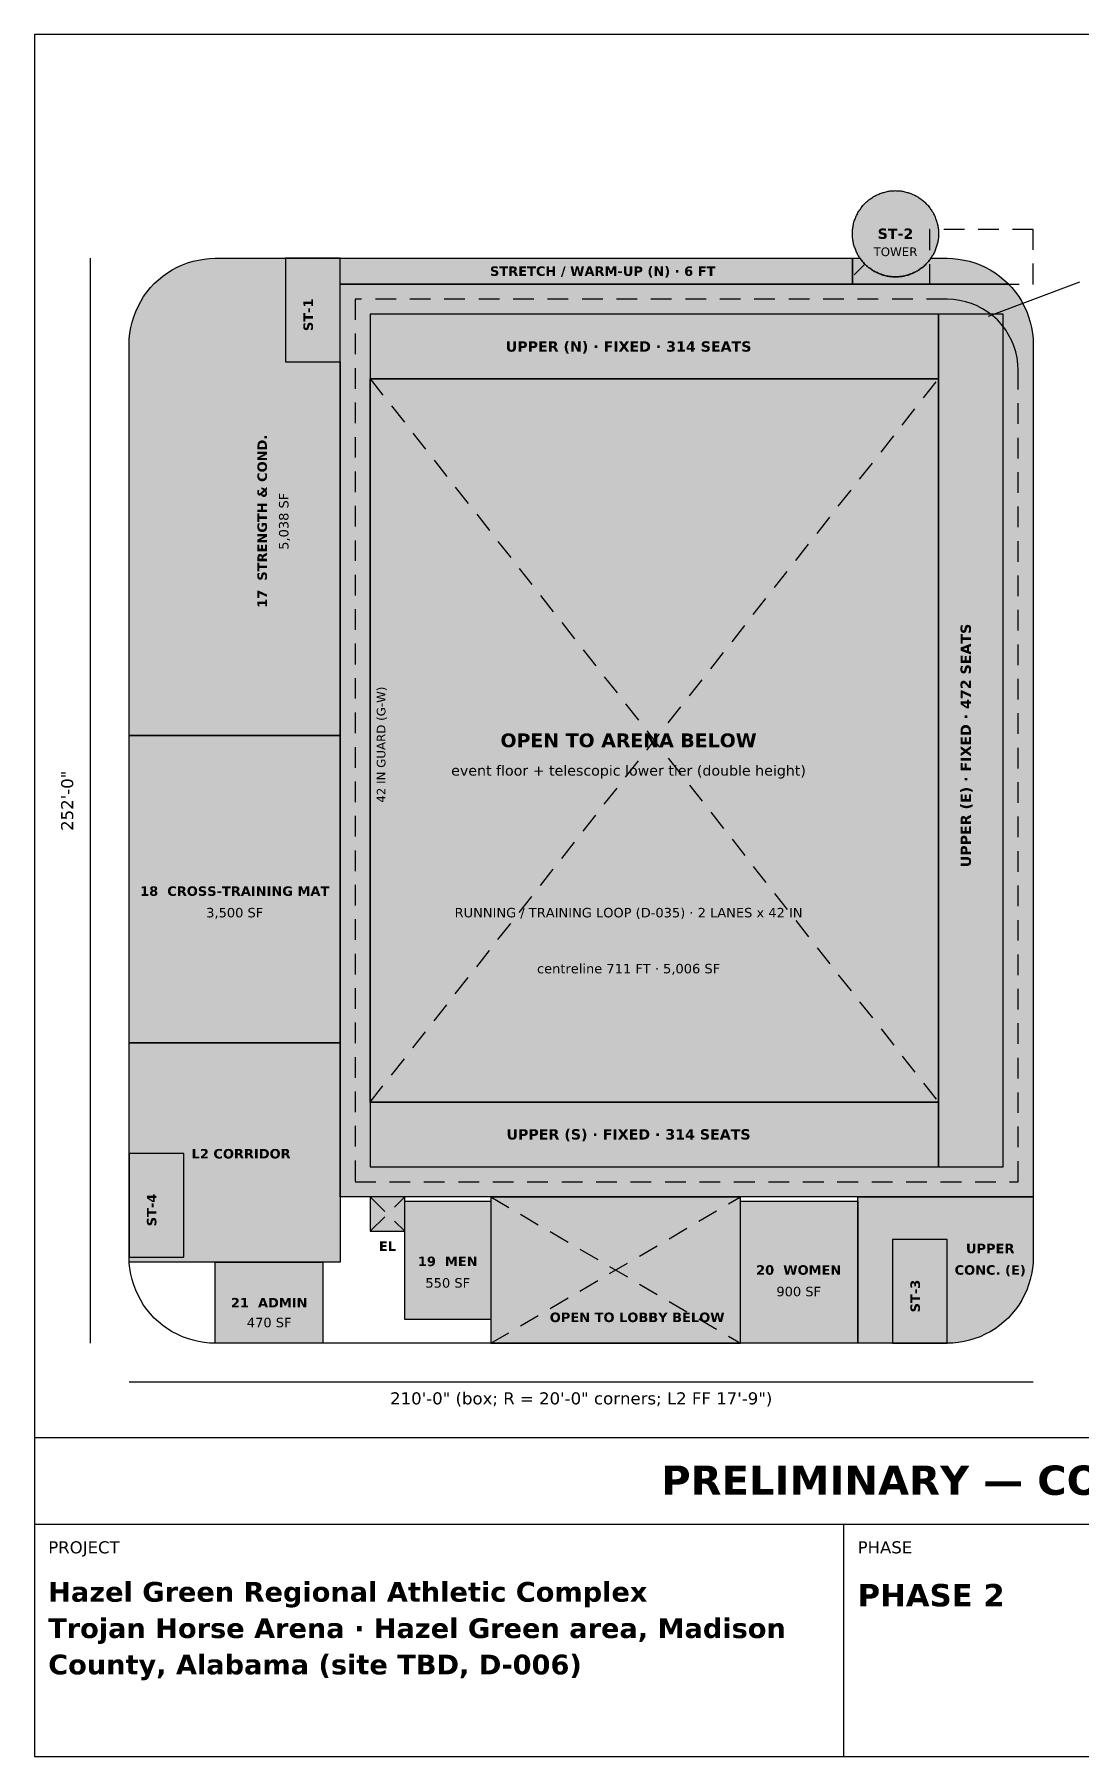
# Model space of a CAD drawing. Header units: inches. Extents: x 0.5 to 16.5, y 0.5 to 10.5.
# Drawn here: x 0.5 to 6.58, y 0.5 to 10.5 of the extents above; entities that cross this region are included whole.
import ezdxf
from ezdxf.enums import TextEntityAlignment as Align

# ---------------------------------------------------------------- set-up
doc = ezdxf.new("R2010")
doc.units = ezdxf.units.IN
doc.header["$MEASUREMENT"] = 0
for name, color, linetype in [('A-ANNO-DIMS', 7, 'Continuous'), ('A-ANNO-GHOST', 7, 'Continuous'), ('A-ANNO-TEXT', 7, 'Continuous'), ('A-EXIT', 7, 'Continuous'), ('A-GUARD', 7, 'Continuous'), ('A-LOOP', 7, 'Continuous'), ('A-OPEN', 7, 'Continuous'), ('A-ROOM', 7, 'Continuous'), ('A-STAIR', 7, 'Continuous'), ('A-TIER', 7, 'Continuous'), ('A-WALL-EXT', 7, 'Continuous'), ('G-ANNO-TTLB', 7, 'Continuous')]:
    doc.layers.add(name, color=color, linetype=linetype)
doc.styles.add('KS-BOLD', font='DejaVuSans-Bold.ttf')
doc.styles.add('KS-REG', font='DejaVuSans.ttf')

msp = doc.modelspace()

# ---------------------------------------------------------------- hatches: boundary and pattern name
at = {"layer": 'A-LOOP', "true_color": 0xf6f1e1}
msp.add_hatch(color=7, dxfattribs=at).paths.add_polyline_path([(2.275, 3.75), (2.275, 9.05), (6.157, 9.05), (6.176, 9.03), (6.197, 9.004), (6.216, 8.978), (6.233, 8.95), (6.248, 8.921), (6.262, 8.891), (6.273, 8.861), (6.283, 8.829), (6.29, 8.798), (6.296, 8.765), (6.299, 8.733), (6.3, 8.7), (6.3, 3.75), (2.275, 3.75)])
at = {"layer": 'A-OPEN', "true_color": 0xffffff}
for points in [[(5.75, 4.3), (5.75, 8.5), (2.45, 8.5), (2.45, 4.3), (5.75, 4.3)], [(4.6, 2.9), (4.6, 3.75), (3.15, 3.75), (3.15, 2.9), (4.6, 2.9)]]:
    msp.add_hatch(color=7, dxfattribs=at).paths.add_polyline_path(points)
at = {"layer": 'A-ROOM', "true_color": 0xdad6c9}
for points in [[(1.05, 6.43), (1.05, 8.7), (1.051, 8.733), (1.054, 8.765), (1.06, 8.798), (1.067, 8.829), (1.077, 8.861), (1.088, 8.891), (1.102, 8.921), (1.117, 8.95), (1.134, 8.978), (1.153, 9.004), (1.174, 9.03), (1.196, 9.054), (1.22, 9.076), (1.246, 9.097), (1.272, 9.116), (1.3, 9.133), (1.329, 9.148), (1.359, 9.162), (1.389, 9.173), (1.421, 9.183), (1.452, 9.19), (1.485, 9.196), (1.517, 9.199), (1.55, 9.2), (1.958, 9.2), (1.958, 8.598), (2.275, 8.598), (2.275, 6.43), (1.05, 6.43)], [(2.275, 4.644), (1.05, 4.644), (1.05, 6.43), (2.275, 6.43), (2.275, 4.644)], [(2.65, 3.725), (3.15, 3.725), (3.15, 3.038), (2.65, 3.038), (2.65, 3.725)], [(5.282, 3.725), (5.282, 2.9), (4.6, 2.9), (4.6, 3.725), (5.282, 3.725)], [(2.175, 3.37), (2.175, 2.9), (1.55, 2.9), (1.55, 3.37), (2.175, 3.37)]]:
    msp.add_hatch(color=7, dxfattribs=at).paths.add_polyline_path(points)
at = {"layer": 'A-ROOM', "true_color": 0xefede6}
for points in [[(2.275, 9.05), (2.275, 9.2), (5.25, 9.2), (5.25, 9.05), (2.275, 9.05)], [(2.275, 3.37), (1.051, 3.37), (1.05, 3.4), (1.367, 3.4), (1.367, 4.002), (1.05, 4.002), (1.05, 4.644), (2.275, 4.644), (2.275, 3.37)], [(6.299, 3.367), (6.296, 3.335), (6.29, 3.302), (6.283, 3.271), (6.273, 3.239), (6.262, 3.209), (6.248, 3.179), (6.233, 3.15), (6.216, 3.122), (6.197, 3.096), (6.176, 3.07), (6.154, 3.046), (6.13, 3.024), (6.104, 3.003), (6.078, 2.984), (6.05, 2.967), (6.021, 2.952), (5.991, 2.938), (5.961, 2.927), (5.929, 2.917), (5.898, 2.91), (5.865, 2.904), (5.833, 2.901), (5.8, 2.9), (5.8, 3.502), (5.483, 3.502), (5.483, 2.9), (5.282, 2.9), (5.282, 3.75), (6.3, 3.75), (6.3, 3.4), (6.299, 3.367)]]:
    msp.add_hatch(color=7, dxfattribs=at).paths.add_polyline_path(points)
at = {"layer": 'A-ROOM', "true_color": 0xe3ddc9}
msp.add_hatch(color=7, dxfattribs=at).paths.add_polyline_path([(5.833, 9.199), (5.865, 9.196), (5.898, 9.19), (5.929, 9.183), (5.961, 9.173), (5.991, 9.162), (6.021, 9.148), (6.05, 9.133), (6.078, 9.116), (6.104, 9.097), (6.13, 9.076), (6.154, 9.054), (6.157, 9.05), (5.25, 9.05), (5.25, 9.2), (5.295, 9.2), (5.296, 9.199), (5.299, 9.194), (5.303, 9.189), (5.307, 9.184), (5.311, 9.179), (5.315, 9.175), (5.319, 9.17), (5.323, 9.166), (5.328, 9.161), (5.332, 9.157), (5.337, 9.153), (5.341, 9.149), (5.346, 9.145), (5.351, 9.142), (5.356, 9.138), (5.361, 9.135), (5.366, 9.131), (5.371, 9.128), (5.377, 9.125), (5.382, 9.122), (5.388, 9.119), (5.393, 9.117), (5.399, 9.114), (5.404, 9.112), (5.41, 9.109), (5.416, 9.107), (5.422, 9.105), (5.427, 9.103), (5.433, 9.102), (5.439, 9.1), (5.445, 9.099), (5.451, 9.097), (5.457, 9.096), (5.463, 9.095), (5.469, 9.094), (5.475, 9.094), (5.482, 9.093), (5.488, 9.093), (5.494, 9.093), (5.5, 9.093), (5.506, 9.093), (5.512, 9.093), (5.518, 9.093), (5.525, 9.094), (5.531, 9.094), (5.537, 9.095), (5.543, 9.096), (5.549, 9.097), (5.555, 9.099), (5.561, 9.1), (5.567, 9.102), (5.573, 9.103), (5.578, 9.105), (5.584, 9.107), (5.59, 9.109), (5.596, 9.112), (5.601, 9.114), (5.607, 9.117), (5.612, 9.119), (5.618, 9.122), (5.623, 9.125), (5.629, 9.128), (5.634, 9.131), (5.639, 9.135), (5.644, 9.138), (5.649, 9.142), (5.654, 9.145), (5.659, 9.149), (5.663, 9.153), (5.668, 9.157), (5.672, 9.161), (5.677, 9.166), (5.681, 9.17), (5.685, 9.175), (5.689, 9.179), (5.693, 9.184), (5.697, 9.189), (5.701, 9.194), (5.704, 9.199), (5.705, 9.2), (5.8, 9.2), (5.833, 9.199)])
at = {"layer": 'A-STAIR', "true_color": 0xb9b3a0}
for points in [[(5.75, 9.343), (5.75, 9.336), (5.75, 9.33), (5.749, 9.324), (5.749, 9.318), (5.748, 9.312), (5.747, 9.306), (5.746, 9.3), (5.745, 9.294), (5.744, 9.288), (5.743, 9.282), (5.741, 9.276), (5.739, 9.27), (5.737, 9.264), (5.735, 9.258), (5.733, 9.253), (5.731, 9.247), (5.729, 9.241), (5.726, 9.236), (5.723, 9.23), (5.72, 9.225), (5.718, 9.219), (5.714, 9.214), (5.711, 9.209), (5.708, 9.204), (5.704, 9.199), (5.701, 9.194), (5.697, 9.189), (5.693, 9.184), (5.689, 9.179), (5.685, 9.175), (5.681, 9.17), (5.677, 9.166), (5.672, 9.161), (5.668, 9.157), (5.663, 9.153), (5.659, 9.149), (5.654, 9.145), (5.649, 9.142), (5.644, 9.138), (5.639, 9.135), (5.634, 9.131), (5.629, 9.128), (5.623, 9.125), (5.618, 9.122), (5.612, 9.119), (5.607, 9.117), (5.601, 9.114), (5.596, 9.112), (5.59, 9.109), (5.584, 9.107), (5.578, 9.105), (5.573, 9.103), (5.567, 9.102), (5.561, 9.1), (5.555, 9.099), (5.549, 9.097), (5.543, 9.096), (5.537, 9.095), (5.531, 9.094), (5.525, 9.094), (5.518, 9.093), (5.512, 9.093), (5.506, 9.093), (5.5, 9.093), (5.494, 9.093), (5.488, 9.093), (5.482, 9.093), (5.475, 9.094), (5.469, 9.094), (5.463, 9.095), (5.457, 9.096), (5.451, 9.097), (5.445, 9.099), (5.439, 9.1), (5.433, 9.102), (5.427, 9.103), (5.422, 9.105), (5.416, 9.107), (5.41, 9.109), (5.404, 9.112), (5.399, 9.114), (5.393, 9.117), (5.388, 9.119), (5.382, 9.122), (5.377, 9.125), (5.371, 9.128), (5.366, 9.131), (5.361, 9.135), (5.356, 9.138), (5.351, 9.142), (5.346, 9.145), (5.341, 9.149), (5.337, 9.153), (5.332, 9.157), (5.328, 9.161), (5.323, 9.166), (5.319, 9.17), (5.315, 9.175), (5.311, 9.179), (5.307, 9.184), (5.303, 9.189), (5.299, 9.194), (5.296, 9.199), (5.292, 9.204), (5.289, 9.209), (5.286, 9.214), (5.282, 9.219), (5.28, 9.225), (5.277, 9.23), (5.274, 9.236), (5.271, 9.241), (5.269, 9.247), (5.267, 9.253), (5.265, 9.258), (5.263, 9.264), (5.261, 9.27), (5.259, 9.276), (5.257, 9.282), (5.256, 9.288), (5.255, 9.294), (5.254, 9.3), (5.253, 9.306), (5.252, 9.312), (5.251, 9.318), (5.251, 9.324), (5.25, 9.33), (5.25, 9.336), (5.25, 9.343), (5.25, 9.349), (5.25, 9.355), (5.251, 9.361), (5.251, 9.367), (5.252, 9.373), (5.253, 9.379), (5.254, 9.385), (5.255, 9.391), (5.256, 9.397), (5.257, 9.403), (5.259, 9.409), (5.261, 9.415), (5.263, 9.421), (5.265, 9.427), (5.267, 9.432), (5.269, 9.438), (5.271, 9.444), (5.274, 9.449), (5.277, 9.455), (5.28, 9.46), (5.282, 9.466), (5.286, 9.471), (5.289, 9.476), (5.292, 9.481), (5.296, 9.486), (5.299, 9.491), (5.303, 9.496), (5.307, 9.501), (5.311, 9.506), (5.315, 9.51), (5.319, 9.515), (5.323, 9.519), (5.328, 9.524), (5.332, 9.528), (5.337, 9.532), (5.341, 9.536), (5.346, 9.54), (5.351, 9.543), (5.356, 9.547), (5.361, 9.55), (5.366, 9.554), (5.371, 9.557), (5.377, 9.56), (5.382, 9.563), (5.388, 9.566), (5.393, 9.568), (5.399, 9.571), (5.404, 9.573), (5.41, 9.576), (5.416, 9.578), (5.422, 9.58), (5.427, 9.582), (5.433, 9.583), (5.439, 9.585), (5.445, 9.586), (5.451, 9.588), (5.457, 9.589), (5.463, 9.59), (5.469, 9.591), (5.475, 9.591), (5.482, 9.592), (5.488, 9.592), (5.494, 9.592), (5.5, 9.593), (5.506, 9.592), (5.512, 9.592), (5.518, 9.592), (5.525, 9.591), (5.531, 9.591), (5.537, 9.59), (5.543, 9.589), (5.549, 9.588), (5.555, 9.586), (5.561, 9.585), (5.567, 9.583), (5.573, 9.582), (5.578, 9.58), (5.584, 9.578), (5.59, 9.576), (5.596, 9.573), (5.601, 9.571), (5.607, 9.568), (5.612, 9.566), (5.618, 9.563), (5.623, 9.56), (5.629, 9.557), (5.634, 9.554), (5.639, 9.55), (5.644, 9.547), (5.649, 9.543), (5.654, 9.54), (5.659, 9.536), (5.663, 9.532), (5.668, 9.528), (5.672, 9.524), (5.677, 9.519), (5.681, 9.515), (5.685, 9.51), (5.689, 9.506), (5.693, 9.501), (5.697, 9.496), (5.701, 9.491), (5.704, 9.486), (5.708, 9.481), (5.711, 9.476), (5.714, 9.471), (5.718, 9.466), (5.72, 9.46), (5.723, 9.455), (5.726, 9.449), (5.729, 9.444), (5.731, 9.438), (5.733, 9.432), (5.735, 9.427), (5.737, 9.421), (5.739, 9.415), (5.741, 9.409), (5.743, 9.403), (5.744, 9.397), (5.745, 9.391), (5.746, 9.385), (5.747, 9.379), (5.748, 9.373), (5.749, 9.367), (5.749, 9.361), (5.75, 9.355), (5.75, 9.349), (5.75, 9.343)], [(2.275, 8.598), (2.275, 9.2), (1.958, 9.2), (1.958, 8.598), (2.275, 8.598)], [(1.367, 3.4), (1.367, 4.002), (1.05, 4.002), (1.05, 3.4), (1.367, 3.4)], [(5.8, 2.9), (5.8, 3.502), (5.483, 3.502), (5.483, 2.9), (5.8, 2.9)]]:
    msp.add_hatch(color=7, dxfattribs=at).paths.add_polyline_path(points)
at = {"layer": 'A-STAIR', "true_color": 0xffffff}
msp.add_hatch(color=7, dxfattribs=at).paths.add_polyline_path([(2.65, 3.55), (2.65, 3.75), (2.45, 3.75), (2.45, 3.55), (2.65, 3.55)])
at = {"layer": 'A-TIER', "true_color": 0xf2d6d6}
for points in [[(5.75, 8.5), (5.75, 8.875), (2.45, 8.875), (2.45, 8.5), (5.75, 8.5)], [(6.125, 3.925), (6.125, 8.875), (5.75, 8.875), (5.75, 3.925), (6.125, 3.925)], [(5.75, 3.925), (5.75, 4.3), (2.45, 4.3), (2.45, 3.925), (5.75, 3.925)]]:
    msp.add_hatch(color=7, dxfattribs=at).paths.add_polyline_path(points)

# ---------------------------------------------------------------- linework, layer by layer
at = {"layer": 'A-ANNO-DIMS'}
for p, q in [((0.825, 2.9), (0.825, 9.2)), ((1.05, 2.675), (6.3, 2.675))]:
    msp.add_line(p, q, dxfattribs=at)
at = {"layer": 'A-ANNO-GHOST'}
for p, q in [((5.7, 9.367), (5.698, 9.367)), ((5.698, 9.367), (5.698, 9.247)), ((5.9, 9.367), (5.78, 9.367)), ((6.1, 9.367), (5.98, 9.367)), ((6.3, 9.367), (6.18, 9.367)), ((6.3, 9.25), (6.3, 9.367)), ((5.698, 9.167), (5.698, 9.05)), ((6.3, 9.05), (6.3, 9.17)), ((5.698, 9.05), (5.818, 9.05)), ((5.898, 9.05), (6.018, 9.05)), ((6.098, 9.05), (6.218, 9.05)), ((6.298, 9.05), (6.3, 9.05)), ((2.4, 8.963), (2.362, 8.963)), ((2.362, 8.963), (2.362, 8.843)), ((2.6, 8.963), (2.48, 8.963)), ((2.8, 8.963), (2.68, 8.963)), ((3, 8.963), (2.88, 8.963)), ((3.2, 8.963), (3.08, 8.963)), ((3.4, 8.963), (3.28, 8.963)), ((3.6, 8.963), (3.48, 8.963)), ((3.8, 8.963), (3.68, 8.963)), ((4, 8.963), (3.88, 8.963)), ((4.2, 8.963), (4.08, 8.963)), ((4.4, 8.963), (4.28, 8.963)), ((4.6, 8.963), (4.48, 8.963)), ((4.8, 8.963), (4.68, 8.963)), ((5, 8.963), (4.88, 8.963)), ((5.2, 8.963), (5.08, 8.963)), ((5.4, 8.963), (5.28, 8.963)), ((5.6, 8.963), (5.48, 8.963)), ((5.8, 8.963), (5.68, 8.963)), ((5.836, 8.961), (5.8, 8.963)), ((5.872, 8.956), (5.836, 8.961)), ((5.907, 8.948), (5.872, 8.956)), ((5.941, 8.938), (5.907, 8.948)), ((5.974, 8.924), (5.941, 8.938)), ((6.006, 8.907), (5.974, 8.924)), ((6.037, 8.888), (6.006, 8.907)), ((6.065, 8.866), (6.037, 8.888)), ((6.092, 8.842), (6.065, 8.866)), ((6.116, 8.815), (6.092, 8.842)), ((6.138, 8.787), (6.116, 8.815)), ((2.362, 8.763), (2.362, 8.643)), ((6.157, 8.756), (6.138, 8.787)), ((6.174, 8.724), (6.157, 8.756)), ((6.188, 8.691), (6.174, 8.724)), ((6.198, 8.657), (6.188, 8.691)), ((6.206, 8.622), (6.198, 8.657)), ((6.211, 8.586), (6.206, 8.622)), ((2.362, 8.562), (2.362, 8.443)), ((2.45, 8.5), (2.524, 8.406)), ((6.213, 8.55), (6.211, 8.586)), ((6.213, 8.438), (6.213, 8.55)), ((5.663, 8.389), (5.737, 8.483)), ((2.362, 8.363), (2.362, 8.242)), ((2.574, 8.343), (2.648, 8.248)), ((5.539, 8.232), (5.613, 8.326)), ((6.213, 8.238), (6.213, 8.358)), ((2.362, 8.162), (2.362, 8.043)), ((2.697, 8.185), (2.771, 8.091)), ((5.416, 8.074), (5.49, 8.169)), ((6.213, 8.038), (6.213, 8.158)), ((2.821, 8.028), (2.895, 7.934)), ((5.292, 7.917), (5.366, 8.011)), ((2.362, 7.963), (2.362, 7.843)), ((6.213, 7.838), (6.213, 7.958)), ((2.944, 7.871), (3.018, 7.777)), ((5.168, 7.76), (5.243, 7.854)), ((2.362, 7.763), (2.362, 7.643)), ((3.068, 7.714), (3.142, 7.619)), ((6.213, 7.638), (6.213, 7.758)), ((5.045, 7.603), (5.119, 7.697)), ((2.362, 7.562), (2.362, 7.443)), ((3.191, 7.556), (3.266, 7.462)), ((4.921, 7.445), (4.995, 7.54)), ((6.213, 7.438), (6.213, 7.558)), ((2.362, 7.363), (2.362, 7.242)), ((3.315, 7.399), (3.389, 7.305)), ((4.798, 7.288), (4.872, 7.382)), ((6.213, 7.238), (6.213, 7.358)), ((3.439, 7.242), (3.513, 7.148)), ((4.674, 7.131), (4.748, 7.225)), ((2.362, 7.162), (2.362, 7.043)), ((6.213, 7.038), (6.213, 7.158)), ((3.562, 7.085), (3.636, 6.99)), ((4.551, 6.973), (4.625, 7.068)), ((2.362, 6.963), (2.362, 6.842)), ((3.686, 6.927), (3.76, 6.833)), ((4.427, 6.816), (4.501, 6.911)), ((6.213, 6.838), (6.213, 6.958)), ((2.362, 6.762), (2.362, 6.643)), ((3.809, 6.77), (3.883, 6.676)), ((4.303, 6.659), (4.378, 6.753)), ((6.213, 6.638), (6.213, 6.758)), ((3.933, 6.613), (4.007, 6.518)), ((2.362, 6.562), (2.362, 6.442)), ((4.18, 6.502), (4.254, 6.596)), ((6.213, 6.438), (6.213, 6.558)), ((4.056, 6.456), (4.13, 6.361)), ((4.056, 6.344), (4.13, 6.439)), ((2.362, 6.362), (2.362, 6.242)), ((6.213, 6.238), (6.213, 6.358)), ((3.933, 6.187), (4.007, 6.282)), ((4.18, 6.298), (4.254, 6.204)), ((2.362, 6.162), (2.362, 6.042)), ((3.809, 6.03), (3.883, 6.124)), ((4.303, 6.141), (4.378, 6.047)), ((6.213, 6.038), (6.213, 6.158)), ((2.362, 5.962), (2.362, 5.842)), ((3.686, 5.873), (3.76, 5.967)), ((4.427, 5.984), (4.501, 5.889)), ((6.213, 5.838), (6.213, 5.958)), ((3.562, 5.715), (3.636, 5.81)), ((4.551, 5.827), (4.625, 5.732)), ((2.362, 5.762), (2.362, 5.642)), ((6.213, 5.638), (6.213, 5.758)), ((3.439, 5.558), (3.513, 5.652)), ((4.674, 5.669), (4.748, 5.575)), ((2.362, 5.562), (2.362, 5.442)), ((4.798, 5.512), (4.872, 5.418)), ((6.213, 5.438), (6.213, 5.558)), ((3.315, 5.401), (3.389, 5.495)), ((2.362, 5.362), (2.362, 5.242)), ((3.191, 5.244), (3.266, 5.338)), ((4.921, 5.355), (4.995, 5.26)), ((6.213, 5.238), (6.213, 5.357)), ((2.362, 5.162), (2.362, 5.042)), ((3.068, 5.086), (3.142, 5.181)), ((5.045, 5.197), (5.119, 5.103)), ((6.213, 5.038), (6.213, 5.158)), ((2.944, 4.929), (3.018, 5.023)), ((5.168, 5.04), (5.243, 4.946)), ((2.362, 4.962), (2.362, 4.842)), ((6.213, 4.838), (6.213, 4.958)), ((2.821, 4.772), (2.895, 4.866)), ((5.292, 4.883), (5.366, 4.789)), ((2.362, 4.762), (2.362, 4.642)), ((2.697, 4.615), (2.771, 4.709)), ((5.416, 4.726), (5.49, 4.631)), ((6.213, 4.638), (6.213, 4.758)), ((2.362, 4.562), (2.362, 4.442)), ((2.574, 4.457), (2.648, 4.552)), ((5.539, 4.568), (5.613, 4.474)), ((6.213, 4.438), (6.213, 4.558)), ((5.663, 4.411), (5.737, 4.317)), ((2.362, 4.362), (2.362, 4.242)), ((2.45, 4.3), (2.524, 4.394)), ((6.213, 4.238), (6.213, 4.357)), ((2.362, 4.162), (2.362, 4.042)), ((6.213, 4.038), (6.213, 4.158)), ((2.362, 3.962), (2.362, 3.842)), ((6.213, 3.838), (6.213, 3.958)), ((2.362, 3.838), (2.482, 3.838)), ((2.562, 3.838), (2.682, 3.838)), ((2.762, 3.838), (2.882, 3.838)), ((2.962, 3.838), (3.082, 3.838)), ((3.162, 3.838), (3.282, 3.838)), ((3.362, 3.838), (3.482, 3.838)), ((3.562, 3.838), (3.682, 3.838)), ((3.762, 3.838), (3.882, 3.838)), ((3.962, 3.838), (4.082, 3.838)), ((4.162, 3.838), (4.283, 3.838)), ((4.362, 3.838), (4.482, 3.838)), ((4.562, 3.838), (4.683, 3.838)), ((4.762, 3.838), (4.883, 3.838)), ((4.962, 3.838), (5.083, 3.838)), ((5.162, 3.838), (5.283, 3.838)), ((5.362, 3.838), (5.483, 3.838)), ((5.562, 3.838), (5.683, 3.838)), ((5.762, 3.838), (5.883, 3.838)), ((5.962, 3.838), (6.083, 3.838)), ((6.162, 3.838), (6.213, 3.838)), ((2.45, 3.75), (2.535, 3.665)), ((2.591, 3.691), (2.65, 3.75)), ((3.15, 3.75), (3.254, 3.689)), ((4.53, 3.709), (4.6, 3.75)), ((2.45, 3.55), (2.535, 3.635)), ((2.591, 3.609), (2.65, 3.55)), ((3.323, 3.649), (3.426, 3.588)), ((4.358, 3.608), (4.461, 3.669)), ((3.495, 3.548), (3.599, 3.487)), ((4.185, 3.507), (4.289, 3.568)), ((3.668, 3.447), (3.771, 3.386)), ((4.013, 3.406), (4.116, 3.466)), ((3.84, 3.305), (3.944, 3.365)), ((3.84, 3.345), (3.944, 3.285)), ((3.668, 3.203), (3.771, 3.264)), ((4.013, 3.244), (4.116, 3.184)), ((3.495, 3.102), (3.599, 3.163)), ((4.185, 3.143), (4.289, 3.082)), ((3.323, 3.001), (3.426, 3.062)), ((4.358, 3.042), (4.461, 2.981)), ((3.15, 2.9), (3.254, 2.961)), ((4.53, 2.941), (4.6, 2.9))]:
    msp.add_line(p, q, dxfattribs=at)
at = {"layer": 'A-ANNO-TEXT'}
msp.add_line((6.568, 9.062), (6.038, 8.863), dxfattribs=at)
at = {"layer": 'A-EXIT'}
msp.add_line((5.323, 9.166), (5.261, 9.104), dxfattribs=at)
at = {"layer": 'A-GUARD'}
for p, q in [((2.45, 4.3), (2.45, 8.5)), ((3.15, 3.75), (4.6, 3.75))]:
    msp.add_line(p, q, dxfattribs=at)
at = {"layer": 'A-LOOP'}
msp.add_lwpolyline([(2.275, 3.75), (2.275, 9.05), (6.157, 9.05), (6.176, 9.03), (6.197, 9.004), (6.216, 8.978), (6.233, 8.95), (6.248, 8.921), (6.262, 8.891), (6.273, 8.861), (6.283, 8.829), (6.29, 8.798), (6.296, 8.765), (6.299, 8.733), (6.3, 8.7), (6.3, 3.75), (2.275, 3.75)], close=True, dxfattribs=at)
at = {"layer": 'A-OPEN'}
for points in [[(5.75, 4.3), (5.75, 8.5), (2.45, 8.5), (2.45, 4.3), (5.75, 4.3)], [(4.6, 2.9), (4.6, 3.75), (3.15, 3.75), (3.15, 2.9), (4.6, 2.9)]]:
    msp.add_lwpolyline(points, close=True, dxfattribs=at)
at = {"layer": 'A-ROOM'}
for points in [[(1.05, 6.43), (1.05, 8.7), (1.051, 8.733), (1.054, 8.765), (1.06, 8.798), (1.067, 8.829), (1.077, 8.861), (1.088, 8.891), (1.102, 8.921), (1.117, 8.95), (1.134, 8.978), (1.153, 9.004), (1.174, 9.03), (1.196, 9.054), (1.22, 9.076), (1.246, 9.097), (1.272, 9.116), (1.3, 9.133), (1.329, 9.148), (1.359, 9.162), (1.389, 9.173), (1.421, 9.183), (1.452, 9.19), (1.485, 9.196), (1.517, 9.199), (1.55, 9.2), (1.958, 9.2), (1.958, 8.598), (2.275, 8.598), (2.275, 6.43), (1.05, 6.43)], [(2.275, 9.05), (2.275, 9.2), (5.25, 9.2), (5.25, 9.05), (2.275, 9.05)], [(5.833, 9.199), (5.865, 9.196), (5.898, 9.19), (5.929, 9.183), (5.961, 9.173), (5.991, 9.162), (6.021, 9.148), (6.05, 9.133), (6.078, 9.116), (6.104, 9.097), (6.13, 9.076), (6.154, 9.054), (6.157, 9.05), (5.25, 9.05), (5.25, 9.2), (5.295, 9.2), (5.296, 9.199), (5.299, 9.194), (5.303, 9.189), (5.307, 9.184), (5.311, 9.179), (5.315, 9.175), (5.319, 9.17), (5.323, 9.166), (5.328, 9.161), (5.332, 9.157), (5.337, 9.153), (5.341, 9.149), (5.346, 9.145), (5.351, 9.142), (5.356, 9.138), (5.361, 9.135), (5.366, 9.131), (5.371, 9.128), (5.377, 9.125), (5.382, 9.122), (5.388, 9.119), (5.393, 9.117), (5.399, 9.114), (5.404, 9.112), (5.41, 9.109), (5.416, 9.107), (5.422, 9.105), (5.427, 9.103), (5.433, 9.102), (5.439, 9.1), (5.445, 9.099), (5.451, 9.097), (5.457, 9.096), (5.463, 9.095), (5.469, 9.094), (5.475, 9.094), (5.482, 9.093), (5.488, 9.093), (5.494, 9.093), (5.5, 9.093), (5.506, 9.093), (5.512, 9.093), (5.518, 9.093), (5.525, 9.094), (5.531, 9.094), (5.537, 9.095), (5.543, 9.096), (5.549, 9.097), (5.555, 9.099), (5.561, 9.1), (5.567, 9.102), (5.573, 9.103), (5.578, 9.105), (5.584, 9.107), (5.59, 9.109), (5.596, 9.112), (5.601, 9.114), (5.607, 9.117), (5.612, 9.119), (5.618, 9.122), (5.623, 9.125), (5.629, 9.128), (5.634, 9.131), (5.639, 9.135), (5.644, 9.138), (5.649, 9.142), (5.654, 9.145), (5.659, 9.149), (5.663, 9.153), (5.668, 9.157), (5.672, 9.161), (5.677, 9.166), (5.681, 9.17), (5.685, 9.175), (5.689, 9.179), (5.693, 9.184), (5.697, 9.189), (5.701, 9.194), (5.704, 9.199), (5.705, 9.2), (5.8, 9.2), (5.833, 9.199)], [(2.275, 4.644), (1.05, 4.644), (1.05, 6.43), (2.275, 6.43), (2.275, 4.644)], [(2.275, 3.37), (1.051, 3.37), (1.05, 3.4), (1.367, 3.4), (1.367, 4.002), (1.05, 4.002), (1.05, 4.644), (2.275, 4.644), (2.275, 3.37)], [(2.65, 3.725), (3.15, 3.725), (3.15, 3.038), (2.65, 3.038), (2.65, 3.725)], [(5.282, 3.725), (5.282, 2.9), (4.6, 2.9), (4.6, 3.725), (5.282, 3.725)], [(6.299, 3.367), (6.296, 3.335), (6.29, 3.302), (6.283, 3.271), (6.273, 3.239), (6.262, 3.209), (6.248, 3.179), (6.233, 3.15), (6.216, 3.122), (6.197, 3.096), (6.176, 3.07), (6.154, 3.046), (6.13, 3.024), (6.104, 3.003), (6.078, 2.984), (6.05, 2.967), (6.021, 2.952), (5.991, 2.938), (5.961, 2.927), (5.929, 2.917), (5.898, 2.91), (5.865, 2.904), (5.833, 2.901), (5.8, 2.9), (5.8, 3.502), (5.483, 3.502), (5.483, 2.9), (5.282, 2.9), (5.282, 3.75), (6.3, 3.75), (6.3, 3.4), (6.299, 3.367)], [(2.175, 3.37), (2.175, 2.9), (1.55, 2.9), (1.55, 3.37), (2.175, 3.37)]]:
    msp.add_lwpolyline(points, close=True, dxfattribs=at)
at = {"layer": 'A-STAIR'}
for points in [[(5.75, 9.343), (5.75, 9.336), (5.75, 9.33), (5.749, 9.324), (5.749, 9.318), (5.748, 9.312), (5.747, 9.306), (5.746, 9.3), (5.745, 9.294), (5.744, 9.288), (5.743, 9.282), (5.741, 9.276), (5.739, 9.27), (5.737, 9.264), (5.735, 9.258), (5.733, 9.253), (5.731, 9.247), (5.729, 9.241), (5.726, 9.236), (5.723, 9.23), (5.72, 9.225), (5.718, 9.219), (5.714, 9.214), (5.711, 9.209), (5.708, 9.204), (5.704, 9.199), (5.701, 9.194), (5.697, 9.189), (5.693, 9.184), (5.689, 9.179), (5.685, 9.175), (5.681, 9.17), (5.677, 9.166), (5.672, 9.161), (5.668, 9.157), (5.663, 9.153), (5.659, 9.149), (5.654, 9.145), (5.649, 9.142), (5.644, 9.138), (5.639, 9.135), (5.634, 9.131), (5.629, 9.128), (5.623, 9.125), (5.618, 9.122), (5.612, 9.119), (5.607, 9.117), (5.601, 9.114), (5.596, 9.112), (5.59, 9.109), (5.584, 9.107), (5.578, 9.105), (5.573, 9.103), (5.567, 9.102), (5.561, 9.1), (5.555, 9.099), (5.549, 9.097), (5.543, 9.096), (5.537, 9.095), (5.531, 9.094), (5.525, 9.094), (5.518, 9.093), (5.512, 9.093), (5.506, 9.093), (5.5, 9.093), (5.494, 9.093), (5.488, 9.093), (5.482, 9.093), (5.475, 9.094), (5.469, 9.094), (5.463, 9.095), (5.457, 9.096), (5.451, 9.097), (5.445, 9.099), (5.439, 9.1), (5.433, 9.102), (5.427, 9.103), (5.422, 9.105), (5.416, 9.107), (5.41, 9.109), (5.404, 9.112), (5.399, 9.114), (5.393, 9.117), (5.388, 9.119), (5.382, 9.122), (5.377, 9.125), (5.371, 9.128), (5.366, 9.131), (5.361, 9.135), (5.356, 9.138), (5.351, 9.142), (5.346, 9.145), (5.341, 9.149), (5.337, 9.153), (5.332, 9.157), (5.328, 9.161), (5.323, 9.166), (5.319, 9.17), (5.315, 9.175), (5.311, 9.179), (5.307, 9.184), (5.303, 9.189), (5.299, 9.194), (5.296, 9.199), (5.292, 9.204), (5.289, 9.209), (5.286, 9.214), (5.282, 9.219), (5.28, 9.225), (5.277, 9.23), (5.274, 9.236), (5.271, 9.241), (5.269, 9.247), (5.267, 9.253), (5.265, 9.258), (5.263, 9.264), (5.261, 9.27), (5.259, 9.276), (5.257, 9.282), (5.256, 9.288), (5.255, 9.294), (5.254, 9.3), (5.253, 9.306), (5.252, 9.312), (5.251, 9.318), (5.251, 9.324), (5.25, 9.33), (5.25, 9.336), (5.25, 9.343), (5.25, 9.349), (5.25, 9.355), (5.251, 9.361), (5.251, 9.367), (5.252, 9.373), (5.253, 9.379), (5.254, 9.385), (5.255, 9.391), (5.256, 9.397), (5.257, 9.403), (5.259, 9.409), (5.261, 9.415), (5.263, 9.421), (5.265, 9.427), (5.267, 9.432), (5.269, 9.438), (5.271, 9.444), (5.274, 9.449), (5.277, 9.455), (5.28, 9.46), (5.282, 9.466), (5.286, 9.471), (5.289, 9.476), (5.292, 9.481), (5.296, 9.486), (5.299, 9.491), (5.303, 9.496), (5.307, 9.501), (5.311, 9.506), (5.315, 9.51), (5.319, 9.515), (5.323, 9.519), (5.328, 9.524), (5.332, 9.528), (5.337, 9.532), (5.341, 9.536), (5.346, 9.54), (5.351, 9.543), (5.356, 9.547), (5.361, 9.55), (5.366, 9.554), (5.371, 9.557), (5.377, 9.56), (5.382, 9.563), (5.388, 9.566), (5.393, 9.568), (5.399, 9.571), (5.404, 9.573), (5.41, 9.576), (5.416, 9.578), (5.422, 9.58), (5.427, 9.582), (5.433, 9.583), (5.439, 9.585), (5.445, 9.586), (5.451, 9.588), (5.457, 9.589), (5.463, 9.59), (5.469, 9.591), (5.475, 9.591), (5.482, 9.592), (5.488, 9.592), (5.494, 9.592), (5.5, 9.593), (5.506, 9.592), (5.512, 9.592), (5.518, 9.592), (5.525, 9.591), (5.531, 9.591), (5.537, 9.59), (5.543, 9.589), (5.549, 9.588), (5.555, 9.586), (5.561, 9.585), (5.567, 9.583), (5.573, 9.582), (5.578, 9.58), (5.584, 9.578), (5.59, 9.576), (5.596, 9.573), (5.601, 9.571), (5.607, 9.568), (5.612, 9.566), (5.618, 9.563), (5.623, 9.56), (5.629, 9.557), (5.634, 9.554), (5.639, 9.55), (5.644, 9.547), (5.649, 9.543), (5.654, 9.54), (5.659, 9.536), (5.663, 9.532), (5.668, 9.528), (5.672, 9.524), (5.677, 9.519), (5.681, 9.515), (5.685, 9.51), (5.689, 9.506), (5.693, 9.501), (5.697, 9.496), (5.701, 9.491), (5.704, 9.486), (5.708, 9.481), (5.711, 9.476), (5.714, 9.471), (5.718, 9.466), (5.72, 9.46), (5.723, 9.455), (5.726, 9.449), (5.729, 9.444), (5.731, 9.438), (5.733, 9.432), (5.735, 9.427), (5.737, 9.421), (5.739, 9.415), (5.741, 9.409), (5.743, 9.403), (5.744, 9.397), (5.745, 9.391), (5.746, 9.385), (5.747, 9.379), (5.748, 9.373), (5.749, 9.367), (5.749, 9.361), (5.75, 9.355), (5.75, 9.349), (5.75, 9.343)], [(2.275, 8.598), (2.275, 9.2), (1.958, 9.2), (1.958, 8.598), (2.275, 8.598)], [(1.367, 3.4), (1.367, 4.002), (1.05, 4.002), (1.05, 3.4), (1.367, 3.4)], [(2.65, 3.55), (2.65, 3.75), (2.45, 3.75), (2.45, 3.55), (2.65, 3.55)], [(5.8, 2.9), (5.8, 3.502), (5.483, 3.502), (5.483, 2.9), (5.8, 2.9)]]:
    msp.add_lwpolyline(points, close=True, dxfattribs=at)
at = {"layer": 'A-TIER'}
for points in [[(5.75, 8.5), (5.75, 8.875), (2.45, 8.875), (2.45, 8.5), (5.75, 8.5)], [(6.125, 3.925), (6.125, 8.875), (5.75, 8.875), (5.75, 3.925), (6.125, 3.925)], [(5.75, 3.925), (5.75, 4.3), (2.45, 4.3), (2.45, 3.925), (5.75, 3.925)]]:
    msp.add_lwpolyline(points, close=True, dxfattribs=at)
at = {"layer": 'A-WALL-EXT'}
for p, q in [((5.303, 9.496), (5.307, 9.501)), ((5.307, 9.501), (5.311, 9.506)), ((5.311, 9.506), (5.315, 9.51)), ((5.315, 9.51), (5.319, 9.515)), ((5.319, 9.515), (5.323, 9.519)), ((5.323, 9.519), (5.328, 9.524)), ((5.328, 9.524), (5.332, 9.528)), ((5.332, 9.528), (5.337, 9.532)), ((5.337, 9.532), (5.341, 9.536)), ((5.341, 9.536), (5.346, 9.54)), ((5.346, 9.54), (5.351, 9.543)), ((5.351, 9.543), (5.356, 9.547)), ((5.356, 9.547), (5.361, 9.55)), ((5.361, 9.55), (5.366, 9.554)), ((5.366, 9.554), (5.371, 9.557)), ((5.371, 9.557), (5.377, 9.56)), ((5.377, 9.56), (5.382, 9.563)), ((5.382, 9.563), (5.388, 9.566)), ((5.388, 9.566), (5.393, 9.568)), ((5.393, 9.568), (5.399, 9.571)), ((5.399, 9.571), (5.404, 9.573)), ((5.404, 9.573), (5.41, 9.576)), ((5.41, 9.576), (5.416, 9.578)), ((5.416, 9.578), (5.422, 9.58)), ((5.422, 9.58), (5.427, 9.582)), ((5.427, 9.582), (5.433, 9.583)), ((5.433, 9.583), (5.439, 9.585)), ((5.439, 9.585), (5.445, 9.586)), ((5.445, 9.586), (5.451, 9.588)), ((5.451, 9.588), (5.457, 9.589)), ((5.457, 9.589), (5.463, 9.59)), ((5.463, 9.59), (5.469, 9.591)), ((5.469, 9.591), (5.475, 9.591)), ((5.475, 9.591), (5.482, 9.592)), ((5.482, 9.592), (5.488, 9.592)), ((5.488, 9.592), (5.494, 9.592)), ((5.494, 9.592), (5.5, 9.593)), ((5.5, 9.593), (5.506, 9.592)), ((5.506, 9.592), (5.512, 9.592)), ((5.512, 9.592), (5.518, 9.592)), ((5.518, 9.592), (5.525, 9.591)), ((5.525, 9.591), (5.531, 9.591)), ((5.531, 9.591), (5.537, 9.59)), ((5.537, 9.59), (5.543, 9.589)), ((5.543, 9.589), (5.549, 9.588)), ((5.549, 9.588), (5.555, 9.586)), ((5.555, 9.586), (5.561, 9.585)), ((5.561, 9.585), (5.567, 9.583)), ((5.567, 9.583), (5.573, 9.582)), ((5.573, 9.582), (5.578, 9.58)), ((5.578, 9.58), (5.584, 9.578)), ((5.584, 9.578), (5.59, 9.576)), ((5.59, 9.576), (5.596, 9.573)), ((5.596, 9.573), (5.601, 9.571)), ((5.601, 9.571), (5.607, 9.568)), ((5.607, 9.568), (5.612, 9.566)), ((5.612, 9.566), (5.618, 9.563)), ((5.618, 9.563), (5.623, 9.56)), ((5.623, 9.56), (5.629, 9.557)), ((5.629, 9.557), (5.634, 9.554)), ((5.634, 9.554), (5.639, 9.55)), ((5.639, 9.55), (5.644, 9.547)), ((5.644, 9.547), (5.649, 9.543)), ((5.649, 9.543), (5.654, 9.54)), ((5.654, 9.54), (5.659, 9.536)), ((5.659, 9.536), (5.663, 9.532)), ((5.663, 9.532), (5.668, 9.528)), ((5.668, 9.528), (5.672, 9.524)), ((5.672, 9.524), (5.677, 9.519)), ((5.677, 9.519), (5.681, 9.515)), ((5.681, 9.515), (5.685, 9.51)), ((5.685, 9.51), (5.689, 9.506)), ((5.689, 9.506), (5.693, 9.501)), ((5.693, 9.501), (5.697, 9.496)), ((5.256, 9.397), (5.257, 9.403)), ((5.257, 9.403), (5.259, 9.409)), ((5.259, 9.409), (5.261, 9.415)), ((5.261, 9.415), (5.263, 9.421)), ((5.263, 9.421), (5.265, 9.427)), ((5.265, 9.427), (5.267, 9.432)), ((5.267, 9.432), (5.269, 9.438)), ((5.269, 9.438), (5.271, 9.444)), ((5.271, 9.444), (5.274, 9.449)), ((5.274, 9.449), (5.277, 9.455)), ((5.277, 9.455), (5.28, 9.46)), ((5.28, 9.46), (5.282, 9.466)), ((5.282, 9.466), (5.286, 9.471)), ((5.286, 9.471), (5.289, 9.476)), ((5.289, 9.476), (5.292, 9.481)), ((5.292, 9.481), (5.296, 9.486)), ((5.296, 9.486), (5.299, 9.491)), ((5.299, 9.491), (5.303, 9.496)), ((5.697, 9.496), (5.701, 9.491)), ((5.701, 9.491), (5.704, 9.486)), ((5.704, 9.486), (5.708, 9.481)), ((5.708, 9.481), (5.711, 9.476)), ((5.711, 9.476), (5.714, 9.471)), ((5.714, 9.471), (5.718, 9.466)), ((5.718, 9.466), (5.72, 9.46)), ((5.72, 9.46), (5.723, 9.455)), ((5.723, 9.455), (5.726, 9.449)), ((5.726, 9.449), (5.729, 9.444)), ((5.729, 9.444), (5.731, 9.438)), ((5.731, 9.438), (5.733, 9.432)), ((5.733, 9.432), (5.735, 9.427)), ((5.735, 9.427), (5.737, 9.421)), ((5.737, 9.421), (5.739, 9.415)), ((5.739, 9.415), (5.741, 9.409)), ((5.741, 9.409), (5.743, 9.403)), ((5.743, 9.403), (5.744, 9.397)), ((5.25, 9.355), (5.251, 9.361)), ((5.25, 9.349), (5.25, 9.355)), ((5.25, 9.343), (5.25, 9.349)), ((5.25, 9.336), (5.25, 9.343)), ((5.25, 9.33), (5.25, 9.336)), ((5.251, 9.324), (5.25, 9.33)), ((5.251, 9.367), (5.252, 9.373)), ((5.251, 9.361), (5.251, 9.367)), ((5.251, 9.318), (5.251, 9.324)), ((5.252, 9.312), (5.251, 9.318)), ((5.252, 9.373), (5.253, 9.379)), ((5.253, 9.306), (5.252, 9.312)), ((5.253, 9.379), (5.254, 9.385)), ((5.254, 9.3), (5.253, 9.306)), ((5.254, 9.385), (5.255, 9.391)), ((5.255, 9.391), (5.256, 9.397)), ((5.744, 9.397), (5.745, 9.391)), ((5.745, 9.391), (5.746, 9.385)), ((5.746, 9.385), (5.747, 9.379)), ((5.747, 9.306), (5.746, 9.3)), ((5.747, 9.379), (5.748, 9.373)), ((5.748, 9.312), (5.747, 9.306)), ((5.748, 9.373), (5.749, 9.367)), ((5.749, 9.318), (5.748, 9.312)), ((5.749, 9.367), (5.749, 9.361)), ((5.749, 9.361), (5.75, 9.355)), ((5.75, 9.33), (5.749, 9.324)), ((5.749, 9.324), (5.749, 9.318)), ((5.75, 9.355), (5.75, 9.349)), ((5.75, 9.349), (5.75, 9.343)), ((5.75, 9.343), (5.75, 9.336)), ((5.75, 9.336), (5.75, 9.33)), ((1.517, 9.199), (1.55, 9.2)), ((1.55, 9.2), (5.295, 9.2)), ((5.255, 9.294), (5.254, 9.3)), ((5.256, 9.288), (5.255, 9.294)), ((5.257, 9.282), (5.256, 9.288)), ((5.259, 9.276), (5.257, 9.282)), ((5.261, 9.27), (5.259, 9.276)), ((5.263, 9.264), (5.261, 9.27)), ((5.265, 9.258), (5.263, 9.264)), ((5.267, 9.253), (5.265, 9.258)), ((5.269, 9.247), (5.267, 9.253)), ((5.271, 9.241), (5.269, 9.247)), ((5.274, 9.236), (5.271, 9.241)), ((5.277, 9.23), (5.274, 9.236)), ((5.28, 9.225), (5.277, 9.23)), ((5.282, 9.219), (5.28, 9.225)), ((5.286, 9.214), (5.282, 9.219)), ((5.289, 9.209), (5.286, 9.214)), ((5.292, 9.204), (5.289, 9.209)), ((5.295, 9.2), (5.292, 9.204)), ((5.708, 9.204), (5.705, 9.2)), ((5.705, 9.2), (5.8, 9.2)), ((5.711, 9.209), (5.708, 9.204)), ((5.714, 9.214), (5.711, 9.209)), ((5.718, 9.219), (5.714, 9.214)), ((5.72, 9.225), (5.718, 9.219)), ((5.723, 9.23), (5.72, 9.225)), ((5.726, 9.236), (5.723, 9.23)), ((5.729, 9.241), (5.726, 9.236)), ((5.731, 9.247), (5.729, 9.241)), ((5.733, 9.253), (5.731, 9.247)), ((5.735, 9.258), (5.733, 9.253)), ((5.737, 9.264), (5.735, 9.258)), ((5.739, 9.27), (5.737, 9.264)), ((5.741, 9.276), (5.739, 9.27)), ((5.743, 9.282), (5.741, 9.276)), ((5.744, 9.288), (5.743, 9.282)), ((5.745, 9.294), (5.744, 9.288)), ((5.746, 9.3), (5.745, 9.294)), ((5.8, 9.2), (5.833, 9.199)), ((1.246, 9.097), (1.272, 9.116)), ((1.272, 9.116), (1.3, 9.133)), ((1.3, 9.133), (1.329, 9.148)), ((1.329, 9.148), (1.359, 9.162)), ((1.359, 9.162), (1.389, 9.173)), ((1.389, 9.173), (1.421, 9.183)), ((1.421, 9.183), (1.452, 9.19)), ((1.452, 9.19), (1.485, 9.196)), ((1.485, 9.196), (1.517, 9.199)), ((5.833, 9.199), (5.865, 9.196)), ((5.865, 9.196), (5.898, 9.19)), ((5.898, 9.19), (5.929, 9.183)), ((5.929, 9.183), (5.961, 9.173)), ((5.961, 9.173), (5.991, 9.162)), ((5.991, 9.162), (6.021, 9.148)), ((6.021, 9.148), (6.05, 9.133)), ((6.05, 9.133), (6.078, 9.116)), ((6.078, 9.116), (6.104, 9.097)), ((1.134, 8.978), (1.153, 9.004)), ((1.153, 9.004), (1.174, 9.03)), ((1.174, 9.03), (1.196, 9.054)), ((1.196, 9.054), (1.22, 9.076)), ((1.22, 9.076), (1.246, 9.097)), ((6.104, 9.097), (6.13, 9.076)), ((6.13, 9.076), (6.154, 9.054)), ((6.154, 9.054), (6.176, 9.03)), ((6.176, 9.03), (6.197, 9.004)), ((6.197, 9.004), (6.216, 8.978)), ((1.088, 8.891), (1.102, 8.921)), ((1.102, 8.921), (1.117, 8.95)), ((1.117, 8.95), (1.134, 8.978)), ((6.216, 8.978), (6.233, 8.95)), ((6.233, 8.95), (6.248, 8.921)), ((6.248, 8.921), (6.262, 8.891)), ((1.06, 8.798), (1.067, 8.829)), ((1.067, 8.829), (1.077, 8.861)), ((1.077, 8.861), (1.088, 8.891)), ((6.262, 8.891), (6.273, 8.861)), ((6.273, 8.861), (6.283, 8.829)), ((6.283, 8.829), (6.29, 8.798)), ((1.05, 8.7), (1.051, 8.733)), ((1.05, 3.4), (1.05, 8.7)), ((1.051, 8.733), (1.054, 8.765)), ((1.054, 8.765), (1.06, 8.798)), ((6.29, 8.798), (6.296, 8.765)), ((6.296, 8.765), (6.299, 8.733)), ((6.299, 8.733), (6.3, 8.7)), ((6.3, 8.7), (6.3, 3.4)), ((1.051, 3.367), (1.05, 3.4)), ((6.3, 3.4), (6.299, 3.367)), ((1.054, 3.335), (1.051, 3.367)), ((1.06, 3.302), (1.054, 3.335)), ((1.067, 3.271), (1.06, 3.302)), ((6.29, 3.302), (6.283, 3.271)), ((6.296, 3.335), (6.29, 3.302)), ((6.299, 3.367), (6.296, 3.335)), ((1.077, 3.239), (1.067, 3.271)), ((1.088, 3.209), (1.077, 3.239)), ((1.102, 3.179), (1.088, 3.209)), ((6.262, 3.209), (6.248, 3.179)), ((6.273, 3.239), (6.262, 3.209)), ((6.283, 3.271), (6.273, 3.239)), ((1.117, 3.15), (1.102, 3.179)), ((1.134, 3.122), (1.117, 3.15)), ((1.153, 3.096), (1.134, 3.122)), ((6.216, 3.122), (6.197, 3.096)), ((6.233, 3.15), (6.216, 3.122)), ((6.248, 3.179), (6.233, 3.15)), ((1.174, 3.07), (1.153, 3.096)), ((1.196, 3.046), (1.174, 3.07)), ((1.22, 3.024), (1.196, 3.046)), ((1.246, 3.003), (1.22, 3.024)), ((1.272, 2.984), (1.246, 3.003)), ((6.104, 3.003), (6.078, 2.984)), ((6.13, 3.024), (6.104, 3.003)), ((6.154, 3.046), (6.13, 3.024)), ((6.176, 3.07), (6.154, 3.046)), ((6.197, 3.096), (6.176, 3.07)), ((1.3, 2.967), (1.272, 2.984)), ((1.329, 2.952), (1.3, 2.967)), ((1.359, 2.938), (1.329, 2.952)), ((1.389, 2.927), (1.359, 2.938)), ((1.421, 2.917), (1.389, 2.927)), ((1.452, 2.91), (1.421, 2.917)), ((1.485, 2.904), (1.452, 2.91)), ((1.517, 2.901), (1.485, 2.904)), ((1.55, 2.9), (1.517, 2.901)), ((5.8, 2.9), (1.55, 2.9)), ((5.833, 2.901), (5.8, 2.9)), ((5.865, 2.904), (5.833, 2.901)), ((5.898, 2.91), (5.865, 2.904)), ((5.929, 2.917), (5.898, 2.91)), ((5.961, 2.927), (5.929, 2.917)), ((5.991, 2.938), (5.961, 2.927)), ((6.021, 2.952), (5.991, 2.938)), ((6.05, 2.967), (6.021, 2.952)), ((6.078, 2.984), (6.05, 2.967))]:
    msp.add_line(p, q, dxfattribs=at)
at = {"layer": 'G-ANNO-TTLB'}
for p, q in [((0.5, 1.85), (16.5, 1.85)), ((5.2, 0.5), (5.2, 1.85))]:
    msp.add_line(p, q, dxfattribs=at)
for points in [[(0.5, 0.5), (16.5, 0.5), (16.5, 10.5), (0.5, 10.5)], [(0.5, 1.85), (16.5, 1.85), (16.5, 2.35), (0.5, 2.35)]]:
    msp.add_lwpolyline(points, close=True, dxfattribs=at)

# ---------------------------------------------------------------- texts
at = {"layer": 'A-ANNO-DIMS', "style": 'KS-REG'}
msp.add_text('252\'-0"', height=0.07, rotation=90, dxfattribs=at).set_placement((0.725, 6.05), align=Align.CENTER)
msp.add_text('210\'-0" (box; R = 20\'-0" corners; L2 FF 17\'-9")', height=0.07, dxfattribs=at).set_placement((3.675, 2.545), align=Align.CENTER)
at = {"layer": 'A-ANNO-TEXT'}
for s, height, style, p in [('ST-2', 0.06, 'KS-BOLD', (5.5, 9.313)), ('TOWER', 0.05, 'KS-REG', (5.5, 9.213)), ('STRETCH / WARM-UP (N) · 6 FT', 0.055, 'KS-BOLD', (3.8, 9.098)), ('UPPER (N) · FIXED · 314 SEATS', 0.06, 'KS-BOLD', (3.95, 8.658)), ('OPEN TO ARENA BELOW', 0.08, 'KS-BOLD', (3.95, 6.361)), ('event floor + telescopic lower tier (double height)', 0.06, 'KS-REG', (3.95, 6.196)), ('18  CROSS-TRAINING MAT', 0.055, 'KS-BOLD', (1.663, 5.498)), ('3,500 SF', 0.055, 'KS-REG', (1.663, 5.373)), ('RUNNING / TRAINING LOOP (D-035) · 2 LANES x 42 IN', 0.055, 'KS-REG', (3.95, 5.373)), ('centreline 711 FT · 5,006 SF', 0.055, 'KS-REG', (3.95, 5.048)), ('UPPER (S) · FIXED · 314 SEATS', 0.06, 'KS-BOLD', (3.95, 4.083)), ('L2 CORRIDOR', 0.055, 'KS-BOLD', (1.7, 3.973)), ('EL', 0.055, 'KS-BOLD', (2.55, 3.436)), ('19  MEN', 0.055, 'KS-BOLD', (2.9, 3.348)), ('UPPER', 0.055, 'KS-BOLD', (6.05, 3.423)), ('20  WOMEN', 0.055, 'KS-BOLD', (4.938, 3.298)), ('CONC. (E)', 0.055, 'KS-BOLD', (6.05, 3.298)), ('550 SF', 0.055, 'KS-REG', (2.9, 3.223)), ('900 SF', 0.055, 'KS-REG', (4.938, 3.173)), ('21  ADMIN', 0.055, 'KS-BOLD', (1.863, 3.108)), ('470 SF', 0.055, 'KS-REG', (1.863, 2.993)), ('OPEN TO LOBBY BELOW', 0.055, 'KS-BOLD', (4, 3.023))]:
    msp.add_text(s, height=height, dxfattribs=dict(at, style=style)).set_placement(p, align=Align.CENTER)
for s, height, style, p in [('ST-1', 0.055, 'KS-BOLD', (2.117, 8.872)), ('17  STRENGTH & COND.', 0.055, 'KS-BOLD', (1.85, 7.673)), ('5,038 SF', 0.055, 'KS-REG', (1.975, 7.673)), ('UPPER (E) · FIXED · 472 SEATS', 0.06, 'KS-BOLD', (5.938, 6.371)), ('42 IN GUARD (G-W)', 0.05, 'KS-REG', (2.538, 6.376)), ('ST-4', 0.055, 'KS-BOLD', (1.208, 3.674)), ('ST-3', 0.055, 'KS-BOLD', (5.642, 3.174))]:
    msp.add_text(s, height=height, rotation=90, dxfattribs=dict(at, style=style)).set_placement(p, align=Align.CENTER)
at = {"layer": 'G-ANNO-TTLB', "style": 'KS-BOLD'}
msp.add_text('PRELIMINARY — CONCEPTUAL DESIGN — NOT FOR CONSTRUCTION', height=0.17, dxfattribs=at).set_placement((8.5, 2.02), align=Align.CENTER)
at = {"layer": 'G-ANNO-TTLB'}
for s, height, style, p in [('PROJECT', 0.07, 'KS-REG', (0.58, 1.68)), ('PHASE', 0.07, 'KS-REG', (5.28, 1.68)), ('Hazel Green Regional Athletic Complex', 0.115, 'KS-BOLD', (0.58, 1.399)), ('PHASE 2', 0.13, 'KS-BOLD', (5.28, 1.372)), ('Trojan Horse Arena · Hazel Green area, Madison', 0.115, 'KS-BOLD', (0.58, 1.188)), ('County, Alabama (site TBD, D-006)', 0.115, 'KS-BOLD', (0.58, 0.977))]:
    msp.add_text(s, height=height, dxfattribs=dict(at, style=style)).set_placement(p)

doc.saveas('drawing.dxf')
